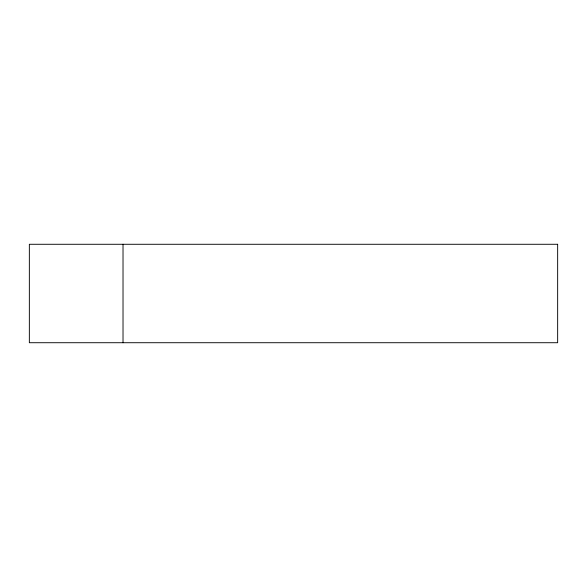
<?xml version="1.0" encoding="UTF-8"?>
<svg xmlns="http://www.w3.org/2000/svg" width="587" height="587" viewBox="0 0 587 587"><rect width="100%" height="100%" fill="white"/><g stroke="black" fill="none" stroke-linecap="round" stroke-linejoin="round"><path stroke-width="0.88" d="M123.021 244.28L123.021 342.72M557.65 244.28L29.35 244.28L29.35 342.72L557.65 342.72L557.65 244.28"/></g></svg>
